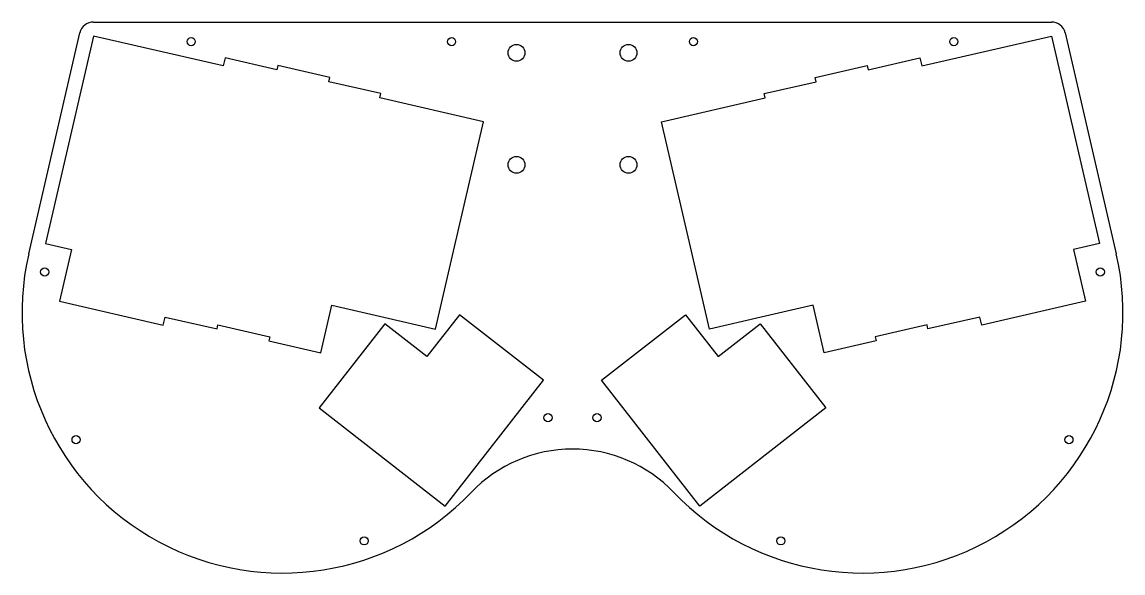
# Model space of a CAD drawing. Extents: x 4 to 397, y 4 to 200.
import ezdxf

# ---------------------------------------------------------------- set-up
doc = ezdxf.new("R2010")
doc.units = 0

# ---------------------------------------------------------------- blocks, each defined once
blk = doc.blocks.new('drill_m3')
blk.add_circle((0, 0), 1.45)
blk = doc.blocks.new('drill_7mm')
blk.add_circle((0, 0), 3)

msp = doc.modelspace()

# ---------------------------------------------------------------- linework, layer by layer
for points in [[(29.57, 200.39, 0), (371.43, 200.39, 0)], [(6.48, 117.59, 0), (24.7, 196.52, 0)], [(376.3, 196.52, 0), (394.52, 117.59, 0)], [(29.57, 195.39, 0), (12.47, 121.34, 0), (21.73, 119.2, 0), (17.46, 100.69, 0), (54.48, 92.14, 0), (55.16, 95.07, 0), (73.67, 90.79, 0), (74.01, 92.25, 0), (92.52, 87.98, 0), (92.18, 86.52, 0), (110.7, 82.24, 0), (114.63, 99.29, 0), (133.15, 95.02, 0), (151.66, 90.75, 0), (158.07, 118.52, 0), (168.76, 164.8, 0), (131.73, 173.35, 0), (132.07, 174.81, 0), (113.55, 179.08, 0), (113.89, 180.54, 0), (95.38, 184.82, 0), (95.04, 183.36, 0), (76.53, 187.63, 0), (75.85, 184.71, 0), (29.57, 195.39, 0)], [(371.43, 195.39, 0), (388.53, 121.34, 0), (379.27, 119.2, 0), (383.54, 100.69, 0), (346.52, 92.14, 0), (345.84, 95.07, 0), (327.33, 90.79, 0), (326.99, 92.25, 0), (308.48, 87.98, 0), (308.82, 86.52, 0), (290.3, 82.24, 0), (286.37, 99.29, 0), (267.85, 95.02, 0), (249.34, 90.75, 0), (242.93, 118.52, 0), (232.24, 164.8, 0), (269.27, 173.35, 0), (268.93, 174.81, 0), (287.45, 179.08, 0), (287.11, 180.54, 0), (305.62, 184.82, 0), (305.96, 183.36, 0), (324.47, 187.63, 0), (325.15, 184.71, 0), (371.43, 195.39, 0)], [(110.14, 62.66, 0), (155.05, 27.57, 0), (190.15, 72.49, 0), (160.2, 95.88, 0), (148.51, 80.91, 0), (133.53, 92.61, 0), (110.14, 62.66, 0)], [(290.86, 62.66, 0), (245.95, 27.57, 0), (210.85, 72.49, 0), (240.8, 95.88, 0), (252.49, 80.91, 0), (267.47, 92.61, 0), (290.86, 62.66, 0)]]:
    msp.add_polyline3d(points)
for centre, radius, start, end in [((29.57, 195.39), 5, 90, 167), ((371.43, 195.39), 5, 13, 90), ((97.09, 96.67), 93, 167, -43.6793), ((303.91, 96.67), 93, 223.6793, 13), ((200.5, -2.07), 49.98, 43.6793, -223.6793)]:
    msp.add_arc(centre, radius, start, end)

# ---------------------------------------------------------------- block references
for name, p in [('drill_m3', (64.46, 193.39)), ('drill_m3', (157.36, 193.39)), ('drill_m3', (243.64, 193.39)), ('drill_m3', (336.54, 193.39)), ('drill_7mm', (180.5, 189.39)), ('drill_7mm', (220.5, 189.39)), ('drill_7mm', (180.5, 149.39)), ('drill_7mm', (220.5, 149.39)), ('drill_m3', (12.17, 111.15)), ('drill_m3', (388.83, 111.15)), ('drill_m3', (191.78, 59.15)), ('drill_m3', (209.22, 59.15)), ('drill_m3', (23.38, 51.26)), ('drill_m3', (377.62, 51.26)), ('drill_m3', (126.18, 15.13)), ('drill_m3', (274.82, 15.13))]:
    msp.add_blockref(name, p)

doc.saveas('drawing.dxf')
